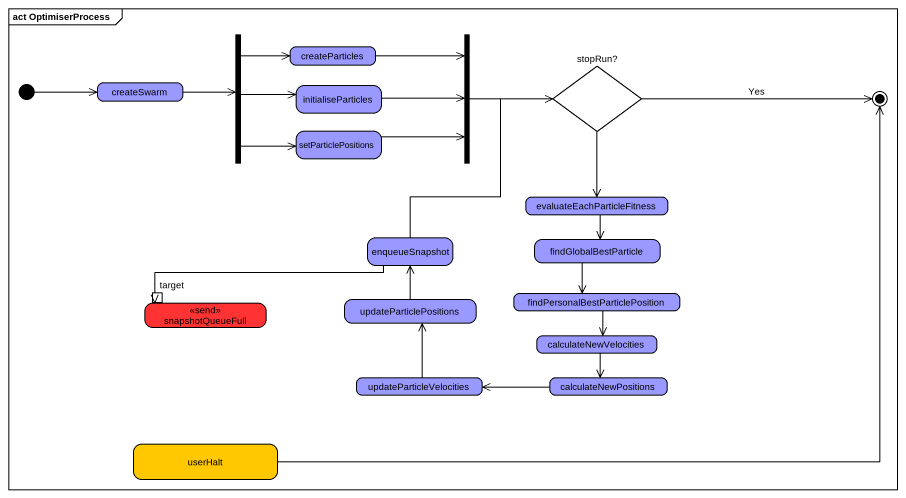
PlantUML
@startuml
mainframe act OptimiserProcess
hide empty description
state fork1 <<fork>>
state createParticles #9999FF
state fork2 <<join>>
state "stopRun?" as stopRun <<choice>> #00FFFF
state createSwarm #9999FF
state initialiseParticles #9999FF
state setParticlePositions #9999FF
state evaluateEachParticleFitness #9999FF
state enqueueSnapshot #9999FF
state findGlobalBestParticle #9999FF
state snapshotQueueFull <<send>> #FF3333 {
  state target <<inputPin>>
}
state updateParticlePositions #9999FF
state "findPersonalBestParticlePosition" as findPersonalBestParticlePosi #9999FF
state calculateNewVelocities #9999FF
state updateParticleVelocities #9999FF
state calculateNewPositions #9999FF
state userHalt #FFC800
[*] -right-> createSwarm
fork1 -right-> createParticles
fork1 -right-> initialiseParticles
fork1 -right-> setParticlePositions
createParticles -right-> fork2
fork2 -right-> stopRun
stopRun --> evaluateEachParticleFitness
createSwarm -right-> fork1
initialiseParticles -right-> fork2
setParticlePositions -right-> fork2
evaluateEachParticleFitness --> findGlobalBestParticle
enqueueSnapshot -up-> stopRun
enqueueSnapshot -left-> snapshotQueueFull
findGlobalBestParticle --> findPersonalBestParticlePosi
updateParticlePositions -up-> enqueueSnapshot
findPersonalBestParticlePosi --> calculateNewVelocities
calculateNewVelocities --> calculateNewPositions
updateParticleVelocities -up-> updateParticlePositions
calculateNewPositions -left-> updateParticleVelocities
stopRun -right-> [*] : Yes
userHalt -right-> [*]
@enduml
